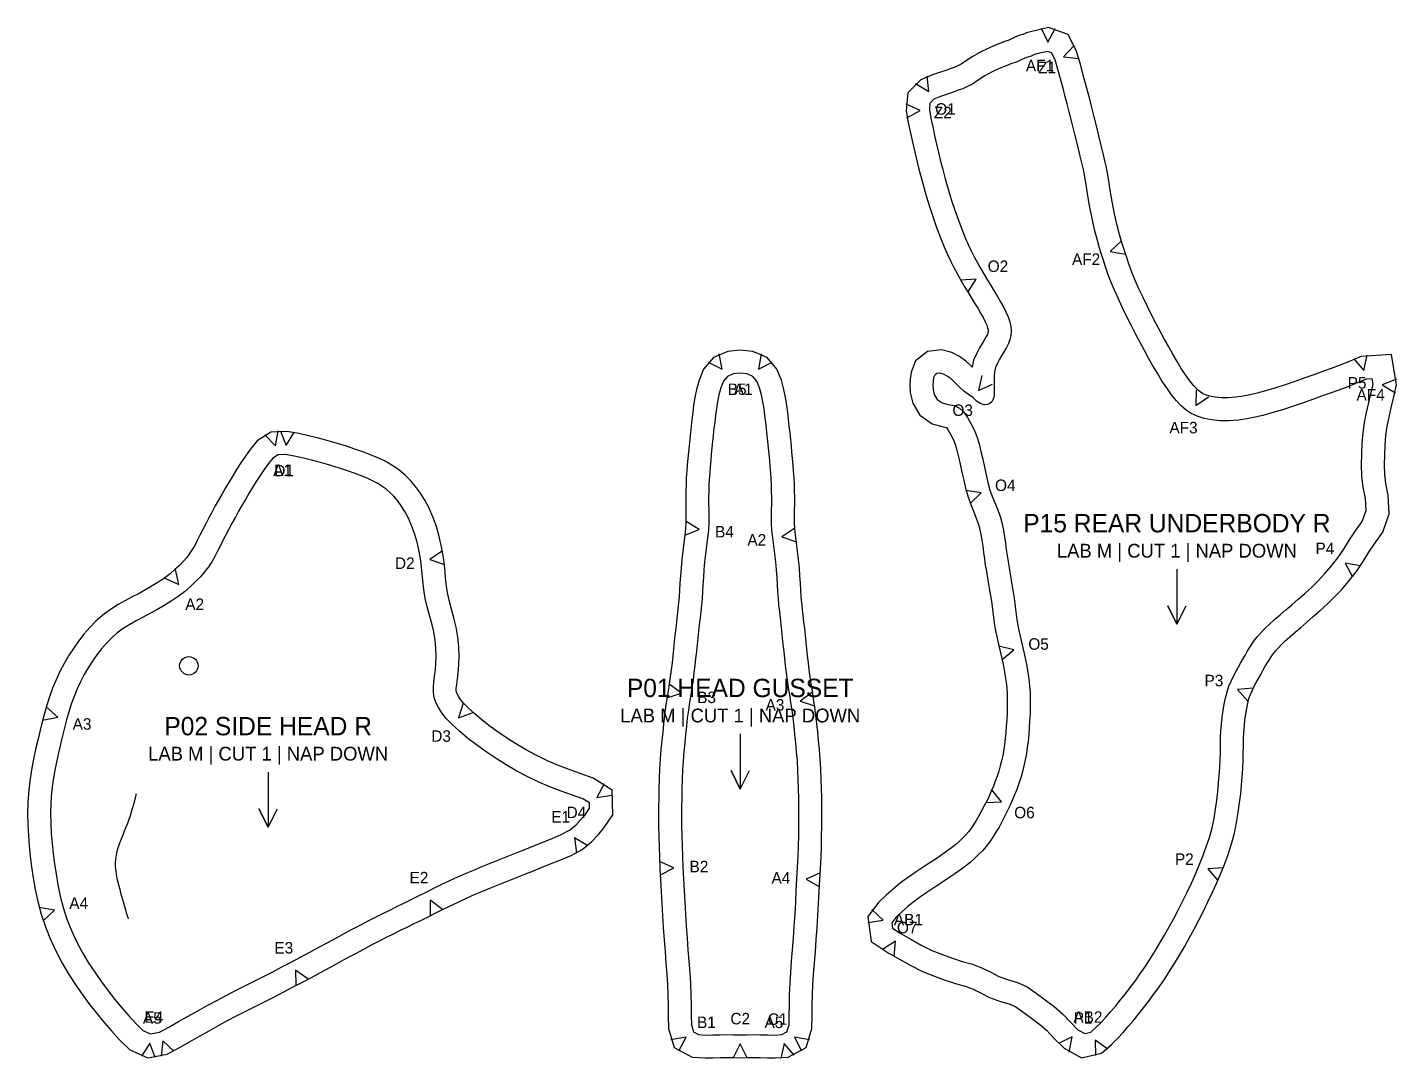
# Model space of a CAD drawing. Header units: millimetres. Extents: x 10 to 1500, y 0 to 660.
# Drawn here: x 77.7 to 375.6, y -0.1 to 224.3 of the extents above; entities that cross this region are included whole.
import ezdxf
from ezdxf.enums import TextEntityAlignment as Align

# ---------------------------------------------------------------- set-up
doc = ezdxf.new("R2010")
doc.units = ezdxf.units.MM
for name, color, linetype in [('CUT', 1, 'Continuous'), ('LABEL', 7, 'Continuous'), ('MARK', 5, 'Continuous'), ('NOTCH', 3, 'Continuous'), ('STITCH_REF', 8, 'Continuous')]:
    doc.layers.add(name, color=color, linetype=linetype)

msp = doc.modelspace()

# ---------------------------------------------------------------- linework, layer by layer
at = {"layer": 'CUT'}
for points in [[(291.72, 221.71), (291.13, 221.39), (290.3, 221.19), (288.72, 220.54), (287.19, 219.89), (285.33, 219.06), (283.45, 217.97), (281.82, 216.93), (280.87, 216.28), (280.13, 215.93), (279.36, 215.58), (278.47, 215.28), (277.54, 214.9), (276.4, 214.54), (274.61, 213.95), (272.09, 212.88), (269.27, 210), (268.93, 206.13), (269.36, 203.59), (269.79, 201.59), (270.22, 199.67), (270.65, 197.77), (271.1, 195.87), (271.55, 193.99), (272.03, 192.12), (272.52, 190.28), (273.03, 188.45), (273.56, 186.65), (274.11, 184.87), (274.69, 183.12), (275.28, 181.41), (275.89, 179.75), (276.52, 178.12), (277.17, 176.53), (277.85, 174.99), (278.55, 173.48), (279.29, 172.01), (280.05, 170.6), (280.81, 169.27), (281.56, 167.98), (282.32, 166.71), (283.08, 165.48), (283.8, 164.29), (284.48, 163.18), (285.1, 162.12), (285.65, 161.11), (286.12, 160.21), (286.44, 159.47), (286.64, 158.88), (286.73, 158.45), (286.76, 158.17), (286.74, 157.99), (286.7, 157.79), (286.58, 157.48), (286.34, 157), (285.95, 156.33), (285.44, 155.49), (284.89, 154.53), (284.26, 153.39), (283.59, 151.85), (283.25, 150.35), (283.09, 150.52), (281.88, 151.64), (280.48, 152.66), (278.85, 153.52), (276.61, 154.13), (273.57, 153.76), (270.97, 151.7), (269.98, 149.28), (269.78, 147.7), (269.71, 146.46), (269.77, 144.8), (270.34, 142.48), (271.91, 139.86), (274.57, 137.98), (276.94, 137.36), (277.7, 137.21), (277.99, 136.77), (278.58, 135.73), (279.13, 134.66), (279.56, 133.57), (279.96, 132.28), (280.33, 130.84), (280.67, 129.23), (281.04, 127.5), (281.43, 125.76), (281.85, 123.99), (282.37, 122.07), (283.04, 120.22), (283.69, 118.63), (284.24, 117.27), (284.66, 116.11), (284.95, 115.03), (285.19, 113.9), (285.39, 112.69), (285.56, 111.38), (285.74, 110), (285.93, 108.62), (286.13, 107.25), (286.36, 105.84), (286.6, 104.43), (286.85, 103.08), (287.07, 101.8), (287.28, 100.55), (287.46, 99.37), (287.61, 98.24), (287.75, 97.08), (287.9, 95.87), (288.08, 94.62), (288.28, 93.33), (288.54, 92), (288.83, 90.68), (289.14, 89.39), (289.44, 88.16), (289.71, 86.93), (289.98, 85.67), (290.22, 84.38), (290.45, 83.08), (290.64, 81.78), (290.78, 80.48), (290.88, 79.19), (290.92, 77.87), (290.91, 76.49), (290.86, 75.06), (290.79, 73.62), (290.7, 72.21), (290.59, 70.84), (290.46, 69.52), (290.31, 68.25), (290.14, 67.03), (289.92, 65.85), (289.67, 64.7), (289.39, 63.55), (289.06, 62.42), (288.7, 61.31), (288.31, 60.22), (287.88, 59.14), (287.43, 58.06), (286.94, 56.99), (286.43, 55.92), (285.89, 54.84), (285.33, 53.77), (284.74, 52.7), (284.16, 51.68), (283.57, 50.74), (283.01, 49.9), (282.46, 49.18), (281.88, 48.54), (281.16, 47.82), (280.38, 47.07), (279.63, 46.39), (278.79, 45.73), (277.79, 44.99), (276.66, 44.19), (275.42, 43.33), (274.08, 42.44), (272.64, 41.5), (271.09, 40.49), (269.43, 39.37), (267.7, 38.11), (266.04, 36.76), (264.53, 35.42), (262.95, 33.94), (260.53, 30.79), (261.32, 25.38), (264.97, 22.86), (267.45, 21.52), (269.79, 20.17), (272.43, 18.82), (275.04, 17.81), (277.37, 16.96), (279.67, 16.21), (281.78, 15.63), (283.5, 14.99), (285.06, 14.2), (287.01, 13.17), (289.4, 12.31), (291.35, 11.76), (292.75, 11.11), (294.32, 10.04), (296.19, 8.65), (297.97, 7.32), (299.48, 6.02), (301.06, 4.33), (303.26, 2.13), (307.1, 0), (311.44, 1.06), (313.65, 2.98), (314.94, 4.32), (316.1, 5.56), (317.24, 6.84), (318.36, 8.15), (319.46, 9.5), (320.57, 10.89), (321.66, 12.32), (322.76, 13.8), (323.88, 15.35), (325.02, 17.01), (326.16, 18.74), (327.28, 20.53), (328.37, 22.35), (329.45, 24.2), (330.53, 26.09), (331.59, 28.03), (332.62, 30), (333.61, 31.98), (334.57, 33.96), (335.51, 35.95), (336.42, 37.97), (337.3, 40.02), (338.15, 42.13), (338.95, 44.31), (339.69, 46.58), (340.33, 48.9), (340.82, 51.21), (341.19, 53.41), (341.48, 55.5), (341.71, 57.49), (341.89, 59.39), (342.04, 61.22), (342.15, 63), (342.23, 64.72), (342.27, 66.38), (342.31, 67.96), (342.35, 69.46), (342.41, 70.89), (342.51, 72.26), (342.64, 73.57), (342.81, 74.85), (343.02, 76.08), (343.26, 77.22), (343.51, 78.21), (343.81, 79.07), (344.18, 79.92), (344.6, 80.79), (345.07, 81.68), (345.57, 82.57), (346.07, 83.47), (346.54, 84.32), (346.98, 85.1), (347.41, 85.82), (347.88, 86.58), (348.35, 87.31), (348.79, 87.95), (349.26, 88.56), (349.84, 89.22), (350.56, 89.97), (351.39, 90.77), (352.37, 91.64), (353.53, 92.63), (354.79, 93.71), (356.1, 94.84), (357.49, 96.04), (358.99, 97.35), (360.56, 98.79), (362.16, 100.36), (363.76, 102.05), (365.35, 103.89), (366.91, 105.89), (368.37, 108.03), (369.61, 110.06), (370.84, 111.92), (372.62, 114.46), (374.03, 118.41), (373.84, 122.38), (373.29, 125.02), (373.07, 126.97), (373.03, 129.08), (373.05, 131.31), (373.15, 133.46), (373.33, 135.5), (373.62, 137.47), (374.01, 139.48), (374.46, 141.51), (374.97, 143.59), (375.63, 146.49), (374.55, 153.06), (367.94, 152.64), (365.17, 151.51), (363.17, 150.68), (361.39, 150.02), (359.55, 149.4), (357.6, 148.7), (355.65, 147.99), (353.7, 147.28), (351.63, 146.56), (349.35, 145.83), (347.14, 145.18), (345.33, 144.68), (343.77, 144.32), (342.25, 144.02), (340.63, 143.79), (338.97, 143.64), (337.48, 143.64), (336.18, 143.78), (335.01, 144.03), (334.05, 144.34), (333.37, 144.64), (332.86, 144.98), (332.27, 145.5), (331.51, 146.3), (330.65, 147.38), (329.72, 148.66), (328.78, 150.08), (327.86, 151.58), (326.95, 153.13), (326.05, 154.73), (325.16, 156.36), (324.26, 158.02), (323.35, 159.76), (322.4, 161.6), (321.43, 163.54), (320.46, 165.52), (319.57, 167.41), (318.83, 169.06), (318.25, 170.45), (317.79, 171.62), (317.39, 172.75), (316.98, 173.96), (316.57, 175.19), (316.19, 176.38), (315.8, 177.65), (315.36, 179.19), (314.85, 181.19), (314.27, 183.73), (313.74, 186.42), (313.33, 188.82), (313.02, 190.87), (312.74, 192.56), (312.45, 194.07), (312.1, 195.63), (311.66, 197.45), (311.09, 199.72), (310.46, 202.28), (309.82, 204.83), (309.25, 207.11), (308.78, 208.92), (308.37, 210.48), (307.95, 212.06), (307.45, 213.91), (306.81, 216.24), (305.98, 219.02), (304.15, 222.76), (299.91, 224.28), (297.5, 223.66), (296.52, 223.46), (295.08, 223.12), (294.33, 222.74), (293.39, 222.48), (291.72, 221.71)], [(232.79, 154.03), (230.06, 153.78), (226.95, 152.46), (224.82, 149.87), (223.82, 147.48), (223.27, 145.49), (222.91, 143.7), (222.65, 142.04), (222.44, 140.47), (222.26, 138.96), (222.1, 137.5), (221.95, 136.08), (221.8, 134.66), (221.65, 133.25), (221.52, 131.85), (221.4, 130.48), (221.27, 129.1), (221.16, 127.71), (221.06, 126.28), (220.99, 124.86), (220.94, 123.44), (220.92, 122.01), (220.92, 120.57), (220.95, 119.14), (220.98, 117.78), (220.97, 116.52), (220.9, 115.25), (220.74, 113.8), (220.51, 112.13), (220.28, 110.32), (220.08, 108.47), (219.91, 106.66), (219.79, 104.94), (219.68, 103.32), (219.58, 101.79), (219.49, 100.38), (219.38, 99.08), (219.22, 97.71), (219.07, 96.3), (218.92, 94.91), (218.75, 93.47), (218.59, 92), (218.43, 90.52), (218.27, 89.01), (218.11, 87.48), (217.95, 85.96), (217.77, 84.45), (217.57, 82.95), (217.34, 81.43), (217.08, 79.84), (216.81, 78.14), (216.55, 76.37), (216.31, 74.56), (216.09, 72.74), (215.92, 70.92), (215.73, 69.08), (215.54, 67.11), (215.37, 65.03), (215.24, 62.9), (215.15, 60.78), (215.09, 58.68), (215.05, 56.6), (215.04, 54.57), (215.04, 52.54), (215.04, 50.46), (215.06, 48.29), (215.12, 46.03), (215.2, 43.68), (215.31, 41.25), (215.44, 38.76), (215.58, 36.22), (215.71, 33.65), (215.86, 31.02), (216.03, 28.37), (216.23, 25.73), (216.43, 23.15), (216.63, 20.65), (216.81, 18.26), (216.95, 15.96), (217.04, 13.73), (217.09, 11.53), (217.1, 9.26), (217.18, 6.44), (218.4, 2.31), (222.33, 0.15), (225.16, 0), (226.93, 0.03), (228.45, 0.07), (229.85, 0.09), (231.28, 0.07), (232.79, 0.06), (234.29, 0.07), (235.72, 0.09), (237.12, 0.07), (238.64, 0.03), (240.41, 0), (243.24, 0.15), (247.17, 2.31), (248.39, 6.44), (248.47, 9.26), (248.48, 11.53), (248.53, 13.73), (248.62, 15.96), (248.76, 18.26), (248.94, 20.65), (249.14, 23.15), (249.34, 25.73), (249.54, 28.37), (249.71, 31.02), (249.86, 33.65), (250, 36.22), (250.13, 38.76), (250.26, 41.25), (250.37, 43.68), (250.45, 46.03), (250.51, 48.29), (250.53, 50.46), (250.53, 52.54), (250.53, 54.57), (250.52, 56.6), (250.48, 58.68), (250.43, 60.78), (250.33, 62.9), (250.21, 65.03), (250.04, 67.11), (249.84, 69.08), (249.66, 70.92), (249.48, 72.74), (249.27, 74.56), (249.03, 76.37), (248.76, 78.14), (248.49, 79.84), (248.23, 81.43), (248, 82.95), (247.8, 84.45), (247.63, 85.96), (247.46, 87.48), (247.3, 89.01), (247.14, 90.52), (246.98, 92), (246.82, 93.47), (246.65, 94.91), (246.5, 96.3), (246.35, 97.71), (246.2, 99.08), (246.08, 100.38), (245.99, 101.79), (245.89, 103.32), (245.78, 104.94), (245.66, 106.66), (245.49, 108.47), (245.29, 110.32), (245.06, 112.13), (244.83, 113.8), (244.67, 115.25), (244.6, 116.52), (244.59, 117.78), (244.62, 119.14), (244.65, 120.57), (244.65, 122.01), (244.63, 123.44), (244.58, 124.86), (244.51, 126.28), (244.41, 127.71), (244.3, 129.1), (244.18, 130.48), (244.05, 131.85), (243.92, 133.25), (243.77, 134.66), (243.63, 136.08), (243.47, 137.5), (243.31, 138.96), (243.13, 140.47), (242.92, 142.04), (242.66, 143.7), (242.3, 145.49), (241.75, 147.48), (240.75, 149.87), (238.62, 152.46), (235.51, 153.78), (232.79, 154.03)], [(130.63, 136.21), (127.67, 134.29), (126.14, 132.42), (125.09, 130.98), (124.11, 129.54), (123.18, 128.09), (122.34, 126.69), (121.55, 125.36), (120.78, 124.06), (120.01, 122.74), (119.26, 121.42), (118.54, 120.13), (117.83, 118.83), (117.14, 117.54), (116.48, 116.27), (115.84, 115.03), (115.2, 113.78), (114.6, 112.59), (114.06, 111.55), (113.53, 110.63), (112.96, 109.77), (112.34, 108.95), (111.61, 108.12), (110.75, 107.21), (109.76, 106.27), (108.7, 105.35), (107.56, 104.49), (106.25, 103.62), (104.83, 102.74), (103.39, 101.9), (101.95, 101.11), (100.48, 100.34), (98.97, 99.54), (97.39, 98.66), (95.71, 97.62), (94.07, 96.4), (92.57, 95.07), (91.21, 93.68), (89.93, 92.21), (88.75, 90.68), (87.66, 89.12), (86.63, 87.52), (85.66, 85.86), (84.74, 84.12), (83.9, 82.31), (83.14, 80.47), (82.47, 78.62), (81.88, 76.77), (81.36, 74.94), (80.88, 73.13), (80.43, 71.32), (79.98, 69.48), (79.52, 67.52), (79.06, 65.4), (78.64, 63.14), (78.25, 60.76), (77.94, 58.29), (77.73, 55.76), (77.65, 53.23), (77.72, 50.77), (77.87, 48.44), (78.06, 46.18), (78.29, 43.91), (78.58, 41.59), (78.94, 39.19), (79.38, 36.69), (79.95, 34.06), (80.66, 31.32), (81.56, 28.53), (82.65, 25.78), (83.88, 23.16), (85.22, 20.62), (86.65, 18.18), (88.16, 15.86), (89.7, 13.66), (91.25, 11.58), (92.81, 9.6), (94.38, 7.71), (95.95, 5.88), (97.62, 4.01), (99.93, 1.79), (103.88, 0), (108.1, 0.86), (110.9, 2.33), (113.07, 3.6), (115.12, 4.76), (117.19, 5.91), (119.22, 7.05), (121.21, 8.13), (123.19, 9.17), (125.19, 10.2), (127.19, 11.21), (129.22, 12.22), (131.29, 13.26), (133.35, 14.33), (135.38, 15.39), (137.41, 16.46), (139.45, 17.53), (141.47, 18.62), (143.46, 19.69), (145.4, 20.75), (147.28, 21.77), (149.1, 22.76), (150.86, 23.7), (152.53, 24.59), (154.13, 25.42), (155.68, 26.21), (157.21, 26.97), (158.73, 27.72), (160.27, 28.47), (161.82, 29.24), (163.4, 30.02), (165.01, 30.82), (166.66, 31.64), (168.32, 32.47), (169.99, 33.28), (171.68, 34.08), (173.39, 34.86), (175.13, 35.62), (176.9, 36.36), (178.68, 37.1), (180.47, 37.82), (182.28, 38.55), (184.1, 39.28), (185.91, 40.02), (187.77, 40.76), (189.68, 41.52), (191.67, 42.31), (193.74, 43.13), (196.01, 44.08), (198.42, 45.38), (200.45, 47.03), (201.91, 48.62), (203.17, 50.15), (205.04, 52.89), (204.93, 58.26), (200.8, 60.91), (197.99, 61.94), (195.57, 62.8), (193.24, 63.67), (190.99, 64.62), (188.79, 65.66), (186.6, 66.81), (184.47, 68.04), (182.39, 69.36), (180.34, 70.76), (178.37, 72.16), (176.6, 73.51), (175, 74.87), (173.58, 76.19), (172.53, 77.24), (171.93, 77.99), (171.48, 78.73), (171.14, 79.37), (171.04, 79.66), (171, 79.92), (171, 80.47), (171.08, 81.32), (171.24, 82.48), (171.42, 83.91), (171.57, 85.59), (171.64, 87.47), (171.57, 89.48), (171.36, 91.59), (170.99, 93.75), (170.49, 95.81), (169.97, 97.68), (169.51, 99.36), (169.15, 100.95), (168.88, 102.64), (168.68, 104.53), (168.47, 106.63), (168.2, 108.9), (167.81, 111.2), (167.3, 113.46), (166.67, 115.66), (165.91, 117.76), (165.06, 119.67), (164.15, 121.38), (163.19, 122.94), (162.15, 124.39), (161.03, 125.68), (159.92, 126.76), (158.84, 127.68), (157.74, 128.5), (156.6, 129.24), (155.34, 129.94), (153.91, 130.62), (152.33, 131.29), (150.67, 131.92), (148.93, 132.52), (147.1, 133.12), (145.15, 133.72), (143.1, 134.31), (140.99, 134.88), (138.86, 135.4), (136.7, 135.88), (134.15, 136.35), (130.63, 136.21)]]:
    msp.add_lwpolyline(points, close=True, dxfattribs=at)
at = {"layer": 'LABEL'}
for points in [[(327.82, 106.39), (327.82, 94.39), (325.82, 98.39), (327.82, 94.39), (329.82, 98.39)], [(232.79, 70.53), (232.79, 58.53), (230.79, 62.53), (232.79, 58.53), (234.79, 62.53)], [(130.05, 62.22), (130.05, 50.22), (128.05, 54.22), (130.05, 50.22), (132.05, 54.22)]]:
    msp.add_lwpolyline(points, dxfattribs=at)
at = {"layer": 'MARK'}
msp.add_lwpolyline([(101.3, 57.48), (101.25, 57.25), (101.16, 56.84), (101.03, 56.29), (100.87, 55.66), (100.69, 54.97), (100.49, 54.25), (100.25, 53.49), (99.99, 52.7), (99.71, 51.89), (99.41, 51.06), (99.08, 50.22), (98.74, 49.37), (98.39, 48.5), (98.03, 47.62), (97.7, 46.74), (97.39, 45.86), (97.14, 44.99), (96.94, 44.14), (96.82, 43.3), (96.77, 42.46), (96.79, 41.61), (96.87, 40.77), (96.99, 39.92), (97.15, 39.09), (97.34, 38.28), (97.53, 37.49), (97.74, 36.72), (97.95, 35.96), (98.16, 35.21), (98.38, 34.47), (98.58, 33.73), (98.78, 33), (98.97, 32.29), (99.16, 31.62), (99.34, 31.02), (99.49, 30.55), (99.57, 30.3)], dxfattribs=at)
msp.add_circle((112.79, 85.34), 2, dxfattribs=at)
at = {"layer": 'NOTCH'}
for points in [[(298.31, 224.1), (299.72, 221.05), (301.3, 224.01)], [(305.46, 220.35), (303.18, 217.9), (306.51, 217.54)], [(270.97, 212.03), (273.87, 210.34), (273.48, 213.68)], [(269.06, 204.56), (271.97, 206.22), (268.89, 207.55)], [(315.74, 177.81), (313.32, 175.48), (316.63, 174.94)], [(282.33, 166.69), (284.15, 169.51), (280.8, 169.27)], [(225.83, 151.43), (228.83, 149.93), (228.23, 153.23)], [(237.34, 153.23), (236.74, 149.93), (239.74, 151.43)], [(366.31, 152.13), (368.54, 149.63), (369.2, 152.92)], [(285.34, 148.55), (284.64, 145.27), (287.68, 146.67)], [(375.64, 147.74), (372.53, 146.48), (375.4, 144.75)], [(332.04, 145.36), (331.92, 142.01), (334.67, 143.91)], [(129.35, 135.64), (131.64, 133.18), (132.23, 136.49)], [(132.71, 136.43), (133.96, 133.32), (135.7, 136.19)], [(282.82, 120.64), (285.23, 122.98), (281.92, 123.5)], [(220.77, 113.76), (223.89, 115), (221.03, 116.75)], [(244.65, 115.29), (241.86, 113.44), (245.02, 112.32)], [(167.98, 110.38), (165.23, 108.46), (168.41, 107.41)], [(367.79, 107.1), (364.48, 107.66), (366.02, 104.68)], [(107.54, 104.41), (110.6, 103.02), (109.87, 106.3)], [(289.78, 86.7), (292.36, 88.84), (289.1, 89.62)], [(216.84, 78.36), (220.04, 79.36), (217.32, 81.32)], [(344.35, 80.48), (341.01, 80.16), (343.27, 77.68)], [(248.54, 79.62), (245.8, 77.68), (248.99, 76.66)], [(80.96, 73.49), (84.25, 74.14), (81.75, 76.39)], [(172.49, 77.23), (171.5, 74.03), (174.66, 75.16)], [(203.17, 59.63), (201.61, 56.66), (204.92, 57.19)], [(286.31, 55.63), (289.66, 55.73), (287.57, 58.35)], [(199.63, 46.2), (196.73, 47.88), (197.13, 44.55)], [(215.39, 39.75), (218.31, 41.4), (215.24, 42.75)], [(250.21, 40.26), (247.13, 38.91), (250.05, 37.26)], [(337.87, 41.4), (334.53, 41.17), (336.72, 38.63)], [(168, 32.31), (165.32, 34.33), (165.32, 30.97)], [(81.08, 29.88), (83.54, 32.16), (80.24, 32.76)], [(260.57, 29.47), (263.88, 30.01), (261.46, 32.34)], [(266.29, 22.07), (266.56, 25.41), (263.73, 23.62)], [(138.74, 17.16), (136.02, 19.11), (136.09, 15.76)], [(105.45, 0.1), (104.27, 3.23), (102.47, 0.4)], [(109.55, 1.45), (107.1, 3.74), (106.74, 0.41)], [(219.46, 1.53), (221, 4.52), (217.69, 3.96)], [(234.29, 0.06), (232.79, 3.06), (231.29, 0.06)], [(244.56, 0.63), (242.35, 3.15), (241.66, -0.14)], [(247.88, 3.96), (244.57, 4.52), (246.11, 1.53)], [(304.38, 1.3), (305.06, 4.59), (302.03, 3.16)], [(312.76, 1.94), (310.02, 3.87), (310.12, 0.52)]]:
    msp.add_lwpolyline(points, dxfattribs=at)
at = {"layer": 'STITCH_REF'}
for points in [[(293.96, 217.23), (292.93, 216.68), (291.84, 216.42), (290.65, 215.93), (289.18, 215.3), (287.6, 214.6), (286.05, 213.7), (284.58, 212.76), (283.36, 211.93), (282.25, 211.4), (281.21, 210.92), (280.21, 210.59), (279.24, 210.2), (277.93, 209.78), (276.37, 209.27), (274.96, 208.67), (274.09, 207.78), (273.97, 206.33), (274.27, 204.54), (274.68, 202.65), (275.1, 200.77), (275.52, 198.89), (275.96, 197.03), (276.41, 195.19), (276.87, 193.38), (277.34, 191.59), (277.83, 189.83), (278.34, 188.1), (278.87, 186.39), (279.42, 184.72), (279.99, 183.09), (280.57, 181.51), (281.17, 179.97), (281.78, 178.48), (282.4, 177.05), (283.05, 175.67), (283.72, 174.33), (284.43, 173.03), (285.14, 171.77), (285.87, 170.52), (286.6, 169.3), (287.34, 168.09), (288.07, 166.9), (288.78, 165.73), (289.45, 164.58), (290.07, 163.45), (290.63, 162.35), (291.11, 161.28), (291.46, 160.22), (291.69, 159.2), (291.77, 158.22), (291.71, 157.26), (291.5, 156.35), (291.17, 155.47), (290.74, 154.62), (290.26, 153.78), (289.74, 152.94), (289.24, 152.07), (288.76, 151.19), (288.36, 150.28), (288.14, 149.32), (288.04, 148.37), (288.03, 147.49), (288.06, 146.67), (288.08, 145.85), (288.09, 145.07), (288.08, 144.37), (287.99, 143.76), (287.8, 143.24), (287.54, 142.8), (287.14, 142.45), (286.58, 142.22), (285.87, 142.17), (285.06, 142.4), (284.23, 142.96), (283.39, 143.7), (282.44, 144.4), (281.45, 145.12), (280.51, 146), (279.59, 146.94), (278.69, 147.78), (277.82, 148.41), (277, 148.84), (276.24, 149.05), (275.58, 148.97), (275.11, 148.6), (274.86, 147.99), (274.76, 147.24), (274.72, 146.42), (274.75, 145.48), (275.01, 144.4), (275.65, 143.33), (276.71, 142.58), (278.05, 142.23), (279.38, 141.97), (280.53, 141.44), (281.48, 140.55), (282.25, 139.39), (282.98, 138.11), (283.69, 136.73), (284.28, 135.23), (284.77, 133.64), (285.19, 131.99), (285.56, 130.28), (285.93, 128.57), (286.31, 126.88), (286.7, 125.21), (287.14, 123.58), (287.7, 122.02), (288.32, 120.52), (288.91, 119.05), (289.43, 117.62), (289.82, 116.21), (290.11, 114.81), (290.33, 113.42), (290.52, 112.03), (290.69, 110.67), (290.88, 109.33), (291.08, 108), (291.29, 106.65), (291.52, 105.3), (291.77, 103.96), (292, 102.64), (292.22, 101.34), (292.41, 100.09), (292.57, 98.88), (292.72, 97.69), (292.86, 96.53), (293.02, 95.36), (293.21, 94.19), (293.44, 93.01), (293.7, 91.8), (294, 90.56), (294.31, 89.29), (294.6, 87.99), (294.88, 86.65), (295.14, 85.27), (295.38, 83.86), (295.59, 82.43), (295.76, 80.96), (295.88, 79.45), (295.92, 77.92), (295.91, 76.38), (295.86, 74.85), (295.78, 73.34), (295.69, 71.85), (295.57, 70.4), (295.44, 68.98), (295.27, 67.59), (295.07, 66.23), (294.83, 64.88), (294.54, 63.56), (294.21, 62.25), (293.84, 60.96), (293.43, 59.7), (292.99, 58.46), (292.51, 57.24), (292.01, 56.06), (291.48, 54.88), (290.92, 53.72), (290.34, 52.56), (289.74, 51.41), (289.11, 50.25), (288.45, 49.12), (287.77, 48.02), (287.06, 46.97), (286.31, 45.99), (285.51, 45.09), (284.66, 44.25), (283.78, 43.4), (282.85, 42.57), (281.84, 41.76), (280.73, 40.94), (279.52, 40.09), (278.22, 39.19), (276.84, 38.27), (275.38, 37.31), (273.85, 36.32), (272.3, 35.27), (270.75, 34.14), (269.27, 32.94), (267.9, 31.73), (266.68, 30.57), (265.79, 29.42), (265.96, 28.26), (267.59, 27.13), (269.89, 25.89), (272.18, 24.56), (274.47, 23.39), (276.8, 22.49), (279, 21.69), (281.11, 21), (283.32, 20.39), (285.5, 19.58), (287.36, 18.65), (289.04, 17.76), (290.93, 17.07), (293.1, 16.46), (295.22, 15.47), (297.22, 14.12), (299.18, 12.66), (301.11, 11.22), (302.95, 9.63), (304.65, 7.8), (306.29, 6.16), (307.81, 5.32), (309.08, 5.63), (310.21, 6.61), (311.31, 7.75), (312.4, 8.93), (313.47, 10.13), (314.52, 11.37), (315.57, 12.64), (316.62, 13.96), (317.66, 15.33), (318.72, 16.75), (319.79, 18.24), (320.88, 19.8), (321.95, 21.44), (323.02, 23.14), (324.07, 24.9), (325.12, 26.7), (326.16, 28.53), (327.18, 30.39), (328.17, 32.28), (329.12, 34.19), (330.06, 36.11), (330.97, 38.04), (331.84, 39.98), (332.68, 41.94), (333.48, 43.93), (334.23, 45.96), (334.9, 48.01), (335.47, 50.08), (335.91, 52.15), (336.25, 54.17), (336.52, 56.13), (336.73, 58.02), (336.91, 59.83), (337.05, 61.57), (337.15, 63.27), (337.23, 64.91), (337.28, 66.51), (337.31, 68.09), (337.35, 69.64), (337.42, 71.16), (337.52, 72.67), (337.67, 74.15), (337.86, 75.61), (338.11, 77.01), (338.39, 78.37), (338.73, 79.66), (339.15, 80.88), (339.63, 82.01), (340.15, 83.06), (340.67, 84.05), (341.19, 85), (341.7, 85.9), (342.18, 86.77), (342.65, 87.61), (343.14, 88.43), (343.65, 89.24), (344.17, 90.07), (344.75, 90.9), (345.4, 91.74), (346.16, 92.61), (347.02, 93.51), (347.99, 94.44), (349.08, 95.41), (350.27, 96.43), (351.53, 97.51), (352.84, 98.64), (354.22, 99.82), (355.65, 101.07), (357.12, 102.42), (358.59, 103.86), (360.05, 105.41), (361.49, 107.07), (362.87, 108.84), (364.17, 110.74), (365.39, 112.75), (366.71, 114.73), (368.14, 116.78), (368.99, 119.17), (368.87, 121.74), (368.35, 124.22), (368.07, 126.64), (368.03, 129.06), (368.06, 131.45), (368.16, 133.8), (368.37, 136.08), (368.69, 138.31), (369.12, 140.5), (369.59, 142.65), (370.11, 144.75), (370.54, 146.64), (370.35, 147.79), (369.07, 147.71), (367.09, 146.89), (365, 146.02), (363.06, 145.31), (361.19, 144.67), (359.3, 144), (357.36, 143.29), (355.37, 142.57), (353.21, 141.82), (350.82, 141.06), (348.51, 140.37), (346.56, 139.84), (344.83, 139.43), (343.08, 139.09), (341.21, 138.82), (339.2, 138.64), (337.21, 138.64), (335.39, 138.84), (333.73, 139.19), (332.25, 139.66), (330.95, 140.25), (329.83, 140.99), (328.79, 141.9), (327.74, 143.02), (326.67, 144.34), (325.6, 145.82), (324.56, 147.39), (323.57, 149.01), (322.61, 150.65), (321.68, 152.3), (320.76, 153.97), (319.85, 155.68), (318.92, 157.45), (317.94, 159.33), (316.95, 161.32), (315.95, 163.36), (315.03, 165.32), (314.24, 167.07), (313.61, 168.59), (313.11, 169.88), (312.67, 171.1), (312.24, 172.36), (311.82, 173.63), (311.41, 174.88), (311, 176.24), (310.53, 177.89), (309.99, 180.01), (309.38, 182.69), (308.82, 185.52), (308.4, 188.03), (308.08, 190.09), (307.82, 191.68), (307.56, 193.05), (307.23, 194.49), (306.8, 196.26), (306.24, 198.52), (305.61, 201.07), (304.97, 203.62), (304.4, 205.87), (303.94, 207.67), (303.54, 209.2), (303.12, 210.75), (302.62, 212.59), (302, 214.86), (301.3, 217.2), (300.55, 218.74), (299.66, 219.06), (298.64, 218.79), (297.61, 218.58), (296.81, 218.39), (296.14, 218.05), (295.11, 217.76), (293.96, 217.23)], [(232.79, 149.01), (231.29, 148.87), (230.03, 148.33), (229.15, 147.26), (228.56, 145.85), (228.14, 144.33), (227.83, 142.81), (227.6, 141.31), (227.4, 139.84), (227.23, 138.39), (227.07, 136.96), (226.92, 135.55), (226.77, 134.15), (226.63, 132.77), (226.5, 131.39), (226.38, 130.03), (226.26, 128.67), (226.14, 127.33), (226.05, 125.99), (225.99, 124.65), (225.94, 123.32), (225.92, 121.97), (225.92, 120.62), (225.95, 119.24), (225.98, 117.83), (225.97, 116.37), (225.88, 114.83), (225.7, 113.19), (225.47, 111.48), (225.25, 109.73), (225.05, 107.97), (224.9, 106.25), (224.78, 104.59), (224.67, 102.99), (224.57, 101.47), (224.48, 100), (224.35, 98.57), (224.19, 97.16), (224.04, 95.76), (223.89, 94.35), (223.72, 92.91), (223.56, 91.46), (223.4, 89.98), (223.24, 88.48), (223.08, 86.95), (222.92, 85.4), (222.73, 83.83), (222.52, 82.25), (222.28, 80.65), (222.01, 79.04), (221.75, 77.38), (221.5, 75.67), (221.27, 73.94), (221.07, 72.21), (220.89, 70.43), (220.71, 68.58), (220.52, 66.66), (220.35, 64.67), (220.23, 62.65), (220.14, 60.61), (220.09, 58.57), (220.05, 56.55), (220.04, 54.54), (220.04, 52.53), (220.04, 50.49), (220.06, 48.38), (220.12, 46.18), (220.2, 43.88), (220.31, 41.49), (220.43, 39.02), (220.57, 36.48), (220.7, 33.92), (220.85, 31.33), (221.02, 28.72), (221.21, 26.11), (221.41, 23.55), (221.61, 21.04), (221.8, 18.6), (221.94, 16.21), (222.04, 13.89), (222.09, 11.6), (222.1, 9.34), (222.16, 7.23), (222.61, 5.7), (223.73, 5.08), (225.25, 5), (226.82, 5.03), (228.36, 5.07), (229.86, 5.09), (231.33, 5.07), (232.79, 5.06), (234.24, 5.07), (235.72, 5.09), (237.21, 5.07), (238.75, 5.03), (240.32, 5), (241.84, 5.08), (242.96, 5.7), (243.41, 7.23), (243.47, 9.34), (243.48, 11.6), (243.53, 13.89), (243.63, 16.21), (243.78, 18.6), (243.96, 21.04), (244.16, 23.55), (244.36, 26.11), (244.55, 28.72), (244.72, 31.33), (244.87, 33.92), (245, 36.48), (245.14, 39.02), (245.26, 41.49), (245.37, 43.88), (245.46, 46.18), (245.51, 48.38), (245.53, 50.49), (245.53, 52.53), (245.53, 54.54), (245.52, 56.55), (245.49, 58.57), (245.43, 60.61), (245.34, 62.65), (245.22, 64.67), (245.06, 66.66), (244.86, 68.58), (244.68, 70.43), (244.51, 72.21), (244.3, 73.94), (244.07, 75.67), (243.82, 77.38), (243.56, 79.04), (243.29, 80.65), (243.05, 82.25), (242.84, 83.83), (242.66, 85.4), (242.49, 86.95), (242.33, 88.48), (242.17, 89.98), (242.01, 91.46), (241.85, 92.91), (241.69, 94.35), (241.53, 95.76), (241.38, 97.16), (241.22, 98.57), (241.09, 100), (241, 101.47), (240.9, 102.99), (240.8, 104.59), (240.67, 106.25), (240.52, 107.97), (240.33, 109.73), (240.1, 111.48), (239.87, 113.19), (239.69, 114.83), (239.6, 116.37), (239.59, 117.83), (239.62, 119.24), (239.65, 120.62), (239.65, 121.97), (239.63, 123.32), (239.59, 124.65), (239.52, 125.99), (239.43, 127.33), (239.32, 128.67), (239.2, 130.03), (239.07, 131.39), (238.94, 132.77), (238.8, 134.15), (238.65, 135.55), (238.5, 136.96), (238.34, 138.39), (238.17, 139.84), (237.98, 141.31), (237.74, 142.81), (237.43, 144.33), (237.01, 145.85), (236.42, 147.26), (235.54, 148.33), (234.28, 148.87), (232.79, 149.01)], [(132.2, 131.27), (131.05, 130.52), (130.1, 129.36), (129.18, 128.09), (128.28, 126.78), (127.43, 125.46), (126.63, 124.13), (125.86, 122.82), (125.09, 121.52), (124.34, 120.24), (123.62, 118.97), (122.91, 117.71), (122.23, 116.46), (121.56, 115.21), (120.92, 113.97), (120.28, 112.74), (119.66, 111.53), (119.06, 110.32), (118.44, 109.14), (117.78, 107.99), (117.04, 106.88), (116.23, 105.8), (115.3, 104.74), (114.27, 103.67), (113.13, 102.58), (111.86, 101.47), (110.45, 100.41), (108.95, 99.41), (107.4, 98.45), (105.85, 97.55), (104.32, 96.71), (102.82, 95.92), (101.35, 95.14), (99.92, 94.35), (98.53, 93.49), (97.22, 92.51), (96.02, 91.44), (94.88, 90.29), (93.8, 89.04), (92.78, 87.72), (91.81, 86.34), (90.9, 84.91), (90.03, 83.43), (89.22, 81.89), (88.48, 80.3), (87.8, 78.67), (87.2, 77.01), (86.66, 75.32), (86.18, 73.61), (85.72, 71.88), (85.28, 70.13), (84.84, 68.31), (84.39, 66.42), (83.96, 64.41), (83.56, 62.28), (83.2, 60.05), (82.91, 57.77), (82.72, 55.48), (82.65, 53.22), (82.72, 51), (82.86, 48.81), (83.04, 46.65), (83.26, 44.48), (83.54, 42.27), (83.88, 40), (84.29, 37.65), (84.81, 35.21), (85.46, 32.72), (86.26, 30.22), (87.24, 27.77), (88.36, 25.38), (89.59, 23.06), (90.91, 20.81), (92.31, 18.66), (93.75, 16.6), (95.22, 14.63), (96.71, 12.74), (98.2, 10.93), (99.71, 9.18), (101.22, 7.49), (102.77, 5.99), (104.47, 5.22), (106.4, 5.62), (108.47, 6.71), (110.57, 7.93), (112.67, 9.12), (114.76, 10.28), (116.81, 11.43), (118.85, 12.54), (120.89, 13.61), (122.92, 14.65), (124.95, 15.68), (126.99, 16.7), (129.02, 17.71), (131.04, 18.76), (133.06, 19.82), (135.08, 20.88), (137.1, 21.95), (139.1, 23.02), (141.08, 24.09), (143.01, 25.14), (144.9, 26.17), (146.73, 27.16), (148.5, 28.11), (150.2, 29.01), (151.85, 29.87), (153.44, 30.68), (154.99, 31.45), (156.53, 32.2), (158.06, 32.96), (159.61, 33.72), (161.18, 34.5), (162.78, 35.3), (164.43, 36.12), (166.11, 36.95), (167.82, 37.79), (169.58, 38.62), (171.36, 39.43), (173.16, 40.21), (174.97, 40.98), (176.79, 41.73), (178.6, 42.46), (180.41, 43.18), (182.22, 43.92), (184.05, 44.66), (185.92, 45.4), (187.84, 46.17), (189.82, 46.95), (191.85, 47.76), (193.85, 48.6), (195.63, 49.56), (197.01, 50.68), (198.13, 51.91), (199.17, 53.16), (200.01, 54.39), (199.98, 55.49), (198.56, 56.4), (196.29, 57.23), (193.85, 58.1), (191.39, 59.03), (188.96, 60.05), (186.55, 61.19), (184.19, 62.43), (181.87, 63.76), (179.64, 65.18), (177.48, 66.66), (175.4, 68.13), (173.45, 69.62), (171.68, 71.14), (170.11, 72.59), (168.81, 73.89), (167.83, 75.1), (167.12, 76.27), (166.54, 77.38), (166.16, 78.47), (166, 79.58), (166, 80.71), (166.11, 81.88), (166.28, 83.12), (166.45, 84.46), (166.58, 85.9), (166.63, 87.47), (166.58, 89.15), (166.4, 90.92), (166.09, 92.74), (165.65, 94.56), (165.15, 96.35), (164.66, 98.15), (164.24, 100.01), (163.93, 101.97), (163.7, 104.01), (163.5, 106.09), (163.25, 108.18), (162.9, 110.23), (162.45, 112.22), (161.91, 114.13), (161.27, 115.89), (160.56, 117.47), (159.81, 118.89), (159.03, 120.16), (158.22, 121.29), (157.39, 122.25), (156.55, 123.07), (155.72, 123.78), (154.89, 124.4), (154.03, 124.95), (153.05, 125.49), (151.86, 126.06), (150.48, 126.65), (148.97, 127.21), (147.34, 127.78), (145.59, 128.35), (143.72, 128.93), (141.76, 129.5), (139.74, 130.04), (137.72, 130.53), (135.71, 130.98), (133.8, 131.33), (132.2, 131.27)]]:
    msp.add_lwpolyline(points, close=True, dxfattribs=at)

# ---------------------------------------------------------------- texts
at = {"layer": 'LABEL'}
for s, height, p in [('AF1', 2.5, (298.03, 215.97)), ('Z1', 2.5, (299.57, 215.56)), ('Z2', 2.5, (276.88, 205.74)), ('O1', 2.5, (277.46, 206.53)), ('O2', 2.5, (288.88, 172.3)), ('AF2', 2.5, (308.07, 173.84)), ('B5', 2.5, (232.13, 145.53)), ('A1', 2.5, (233.44, 145.53)), ('P5', 2.5, (367.05, 146.92)), ('AF4', 2.5, (369.99, 144.33)), ('O3', 2.5, (281.2, 140.97)), ('AF3', 2.5, (329.27, 137.18)), ('A1', 2.5, (133.19, 127.91)), ('D1', 2.5, (133.51, 127.84)), ('O4', 2.5, (290.48, 124.63)), ('P15 REAR UNDERBODY R', 4, (327.82, 116.39)), ('B4', 2.5, (229.37, 114.53)), ('A2', 2.5, (236.4, 112.76)), ('LAB M | CUT 1 | NAP DOWN', 3, (327.82, 110.39)), ('P4', 2.5, (360.04, 110.9)), ('D2', 2.5, (159.79, 107.68)), ('A2', 2.5, (114.06, 98.75)), ('O5', 2.5, (297.72, 90.09)), ('P01 HEAD GUSSET', 4, (232.79, 80.53)), ('P3', 2.5, (335.88, 82.14)), ('B3', 2.5, (225.47, 78.48)), ('A3', 2.5, (240.36, 76.85)), ('LAB M | CUT 1 | NAP DOWN', 3, (232.79, 74.53)), ('A3', 2.5, (89.55, 72.69)), ('P02 SIDE HEAD R', 4, (130.05, 72.22)), ('D3', 2.5, (167.69, 70.06)), ('LAB M | CUT 1 | NAP DOWN', 3, (130.05, 66.22)), ('E1', 2.5, (193.71, 52.48)), ('D4', 2.5, (197.14, 53.45)), ('O6', 2.5, (294.65, 53.41)), ('B2', 2.5, (223.8, 41.66)), ('P2', 2.5, (329.45, 43.28)), ('E2', 2.5, (162.87, 39.25)), ('A4', 2.5, (241.64, 39.2)), ('A4', 2.5, (88.82, 33.69)), ('AB1', 2.5, (269.4, 30.12)), ('O7', 2.5, (269.13, 28.38)), ('E3', 2.5, (133.45, 23.98)), ('A5', 2.5, (104.83, 8.71)), ('E4', 2.5, (105.19, 8.9)), ('B1', 2.5, (225.44, 7.76)), ('C2', 2.5, (232.79, 8.56)), ('A5', 2.5, (240.13, 7.76)), ('C1', 2.5, (240.95, 8.47)), ('AB2', 2.5, (308.46, 8.91)), ('P1', 2.5, (307.42, 8.72))]:
    msp.add_text(s, height=height, dxfattribs=at).set_placement(p, align=Align.MIDDLE_CENTER)

doc.saveas('drawing.dxf')
